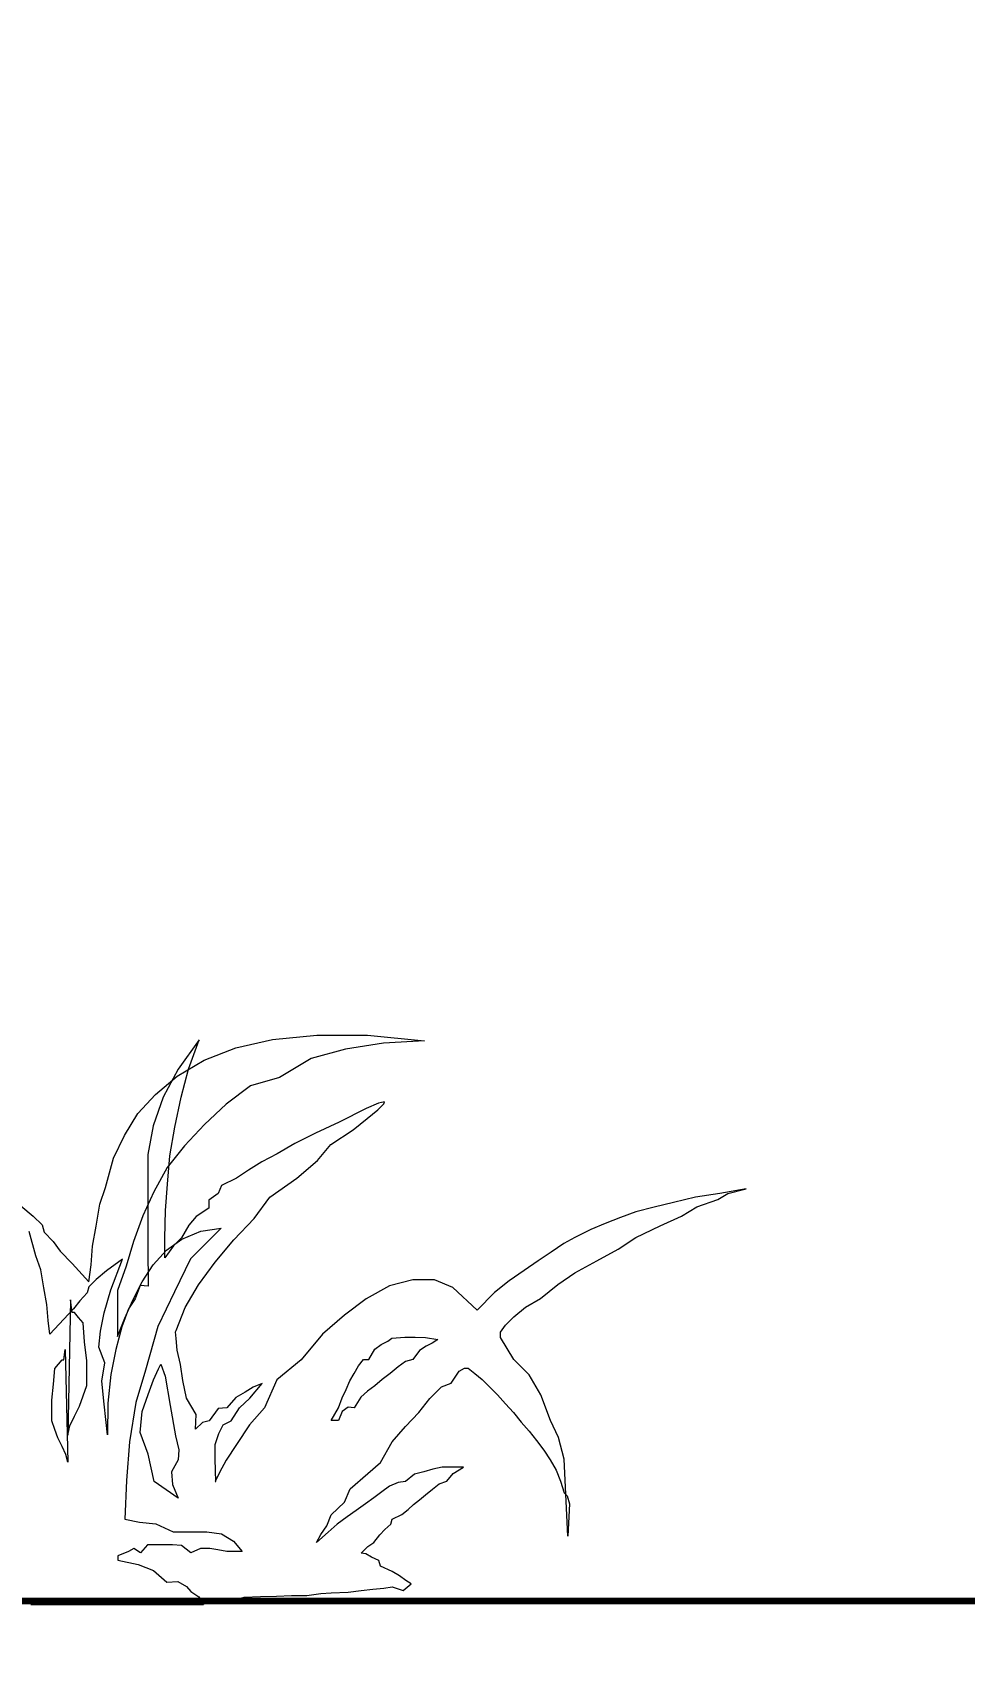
# Model space of a CAD drawing. Header units: inches. Extents: x 140 to 978, y -82 to 38.
# Drawn here: x 614.921 to 615.427, y -45.219 to -44.337 of the extents above; entities that cross this region are included whole.
import ezdxf

# ---------------------------------------------------------------- set-up
doc = ezdxf.new("R2010")
doc.units = ezdxf.units.IN
doc.header["$MEASUREMENT"] = 0
doc.layers.get('0').update_dxf_attribs({"lineweight": 0})
for name, color, linetype, lineweight in [('UNSAAC-AREA VERDE', 94, 'Continuous', 0), ('UNSAAC-COTA', 48, 'Continuous', 0), ('UNSAAC-FACHADA(2DO PLANO)', 7, 'Continuous', 30), ('UNSAAC-VARIOS', 30, 'Continuous', 0)]:
    doc.layers.add(name, color=color, linetype=linetype, lineweight=lineweight)
doc.styles.add('narrow', font='')
doc.styles.get('narrow').set_extended_font_data('Arial Narrow', italic=True)
doc.dimstyles.new('1EN75', dxfattribs={"dimtxt": 0.15, "dimasz": 0.06, "dimexe": 0.1, "dimexo": 0.15, "dimgap": 0.025, "dimtad": 1, "dimzin": 1, "dimdsep": 46, "dimtxsty": 'narrow', "dimblk": 'DOT', "dimcen": 0.1, "dimclrd": 256, "dimclre": 256, "dimclrt": 256, "dimaunit": 1, "dimadec": 3, "dimazin": 0, "dimtfac": 1, "dimtmove": 2, "dimatfit": 3, "dimldrblk": 'ARCHTICK', "dimfxl": 0.3, "dimfxlon": 1, "dimtolj": 1, "dimtzin": 0, "dimlwd": 0, "dimlwe": 0, "dimarcsym": 0})

# ---------------------------------------------------------------- blocks, each defined once
blk = doc.blocks.new('_Dot')
at = {"color": 0, "linetype": 'ByBlock', "lineweight": -2}
blk.add_line((-0.5, 0), (-1, 0), dxfattribs=at)
at = {"color": 0, "linetype": 'ByBlock', "const_width": 0.5}
blk.add_lwpolyline([(-0.25, 0, 1), (0.25, 0, 1)], format="xyb", close=True, dxfattribs=at)
blk = doc.blocks.new('*D883')
at = {"layer": 'Defpoints', "color": 0, "ltscale": 2.5, "transparency": 16777216}
for p in [(611.98642, -43.93854), (617.36694, -43.93854), (617.36694, -44.98854)]:
    blk.add_point(p, dxfattribs=at)
at = {"layer": 'UNSAAC-COTA', "lineweight": 0, "ltscale": 2.5, "transparency": 16777216}
for p, q in [((612.28642, -43.93854), (611.88642, -43.93854)), ((611.98642, -44.92854), (611.98642, -43.99854)), ((612.28642, -44.98854), (611.88642, -44.98854))]:
    blk.add_line(p, q, dxfattribs=at)
at = {"layer": 'UNSAAC-COTA', "lineweight": 0, "ltscale": 2.5, "transparency": 16777216, "xscale": 0.06, "yscale": 0.06, "zscale": 0.06}
for p, rotation in [((611.98642, -43.93854), 90), ((611.98642, -44.98854), 270)]:
    blk.add_blockref('_Dot', p, dxfattribs=dict(at, rotation=rotation))
at = {"layer": 'UNSAAC-COTA', "ltscale": 2.5, "transparency": 16777216, "insert": (611.88483, -44.46354), "char_height": 0.15, "attachment_point": 5, "rotation": 90, "style": 'narrow'}
blk.add_mtext('\\A1;1.05', dxfattribs=at)
blk = doc.blocks.new('_ArchTick')
at = {"layer": 'UNSAAC-FACHADA(2DO PLANO)', "color": 0, "const_width": 0.15}
blk.add_lwpolyline([(-0.5, -0.5), (0.5, 0.5)], dxfattribs=at)
blk = doc.blocks.new('*D894')
at = {"layer": 'Defpoints', "color": 0, "ltscale": 2.5, "transparency": 16777216}
for p in [(610.63339, -41.53854), (617.36694, -41.53854), (617.36694, -44.98854)]:
    blk.add_point(p, dxfattribs=at)
at = {"layer": 'UNSAAC-COTA', "lineweight": 0, "ltscale": 2.5, "transparency": 16777216}
for p, q in [((610.93339, -41.53854), (610.53339, -41.53854)), ((610.63339, -44.92854), (610.63339, -41.59854)), ((610.93339, -44.98854), (610.53339, -44.98854))]:
    blk.add_line(p, q, dxfattribs=at)
at = {"layer": 'UNSAAC-COTA', "lineweight": 0, "ltscale": 2.5, "transparency": 16777216, "xscale": 0.06, "yscale": 0.06, "zscale": 0.06}
for p, rotation in [((610.63339, -41.53854), 90), ((610.63339, -44.98854), 270)]:
    blk.add_blockref('_Dot', p, dxfattribs=dict(at, rotation=rotation))
at = {"layer": 'UNSAAC-COTA', "ltscale": 2.5, "transparency": 16777216, "insert": (610.53181, -43.26354), "char_height": 0.15, "attachment_point": 5, "rotation": 90, "style": 'narrow'}
blk.add_mtext('\\A1;3.45', dxfattribs=at)
blk = doc.blocks.new('*D898')
at = {"layer": 'Defpoints', "color": 0, "ltscale": 2.5, "transparency": 16777216}
for p in [(609.4033, -35.23854), (616.16694, -35.23854), (616.16694, -45.18854)]:
    blk.add_point(p, dxfattribs=at)
at = {"layer": 'UNSAAC-COTA', "lineweight": 0, "ltscale": 2.5, "transparency": 16777216}
for p, q in [((609.7033, -35.23854), (609.3033, -35.23854)), ((609.4033, -45.12854), (609.4033, -35.29854)), ((609.7033, -45.18854), (609.3033, -45.18854))]:
    blk.add_line(p, q, dxfattribs=at)
at = {"layer": 'UNSAAC-COTA', "lineweight": 0, "ltscale": 2.5, "transparency": 16777216, "xscale": 0.06, "yscale": 0.06, "zscale": 0.06}
for p, rotation in [((609.4033, -35.23854), 90), ((609.4033, -45.18854), 270)]:
    blk.add_blockref('_Dot', p, dxfattribs=dict(at, rotation=rotation))
at = {"layer": 'UNSAAC-COTA', "ltscale": 2.5, "transparency": 16777216, "insert": (609.30172, -40.21354), "char_height": 0.15, "attachment_point": 5, "rotation": 90, "style": 'narrow'}
blk.add_mtext('\\A1;9.95', dxfattribs=at)
blk = doc.blocks.new('unsaac area verde 2')
at = {"layer": 'UNSAAC-AREA VERDE'}
for p, q in [((1477.2247, 42.2612), (1477.1628, 42.2549)), ((1477.2247, 42.2612), (1477.1628, 42.2549)), ((1477.1628, 42.2549), (1477.2073, 42.2525)), ((1477.1628, 42.2549), (1477.2073, 42.2525)), ((1477.2073, 42.2525), (1477.2486, 42.2461)), ((1477.2073, 42.2525), (1477.2486, 42.2461)), ((1477.2795, 42.2612), (1477.2247, 42.2612)), ((1477.2795, 42.2612), (1477.2247, 42.2612)), ((1477.3278, 42.2565), (1477.2795, 42.2612)), ((1477.3278, 42.2565), (1477.2795, 42.2612)), ((1477.3676, 42.2477), (1477.3278, 42.2565)), ((1477.3676, 42.2477), (1477.3278, 42.2565)), ((1477.4187, 42.2245), (1477.4074, 42.2562)), ((1477.4074, 42.2562), (1477.4299, 42.2244)), ((1477.4187, 42.2245), (1477.4074, 42.2562)), ((1477.4074, 42.2562), (1477.4299, 42.2244)), ((1477.2486, 42.2461), (1477.2859, 42.2358)), ((1477.2486, 42.2461), (1477.2859, 42.2358)), ((1477.2859, 42.2358), (1477.32, 42.2152)), ((1477.2859, 42.2358), (1477.32, 42.2152)), ((1477.4017, 42.2342), (1477.3676, 42.2477)), ((1477.4017, 42.2342), (1477.3676, 42.2477)), ((1477.431, 42.2168), (1477.4017, 42.2342)), ((1477.431, 42.2168), (1477.4017, 42.2342)), ((1477.32, 42.2152), (1477.3517, 42.2064)), ((1477.32, 42.2152), (1477.3517, 42.2064)), ((1477.4267, 42.194), (1477.4187, 42.2245)), ((1477.4267, 42.194), (1477.4187, 42.2245)), ((1477.4299, 42.2244), (1477.4465, 42.194)), ((1477.4299, 42.2244), (1477.4465, 42.194)), ((1477.4548, 42.197), (1477.431, 42.2168)), ((1477.4548, 42.197), (1477.431, 42.2168)), ((1477.3517, 42.2064), (1477.3779, 42.1866)), ((1477.3517, 42.2064), (1477.3779, 42.1866)), ((1477.4739, 42.1763), (1477.4548, 42.197)), ((1477.4739, 42.1763), (1477.4548, 42.197)), ((1477.207, 42.1867), (1477.2064, 42.1887)), ((1477.2064, 42.1887), (1477.2129, 42.1874)), ((1477.207, 42.1867), (1477.2064, 42.1887)), ((1477.2064, 42.1887), (1477.2129, 42.1874)), ((1477.2136, 42.1801), (1477.207, 42.1867)), ((1477.2136, 42.1801), (1477.207, 42.1867)), ((1477.2129, 42.1874), (1477.2262, 42.1814)), ((1477.2129, 42.1874), (1477.2262, 42.1814)), ((1477.2249, 42.1709), (1477.2136, 42.1801)), ((1477.2249, 42.1709), (1477.2136, 42.1801)), ((1477.2262, 42.1814), (1477.2553, 42.1669)), ((1477.2262, 42.1814), (1477.2553, 42.1669)), ((1477.3779, 42.1866), (1477.4017, 42.1645)), ((1477.3779, 42.1866), (1477.4017, 42.1645)), ((1477.4339, 42.1616), (1477.4267, 42.194)), ((1477.4339, 42.1616), (1477.4267, 42.194)), ((1477.4465, 42.194), (1477.4571, 42.1629)), ((1477.4465, 42.194), (1477.4571, 42.1629)), ((1477.2401, 42.1583), (1477.2249, 42.1709)), ((1477.2401, 42.1583), (1477.2249, 42.1709)), ((1477.2553, 42.1669), (1477.2811, 42.155)), ((1477.2553, 42.1669), (1477.2811, 42.155)), ((1477.4017, 42.1645), (1477.4232, 42.1414)), ((1477.4017, 42.1645), (1477.4232, 42.1414)), ((1477.4392, 42.1305), (1477.4339, 42.1616)), ((1477.4392, 42.1305), (1477.4339, 42.1616)), ((1477.4571, 42.1629), (1477.463, 42.1318)), ((1477.4571, 42.1629), (1477.463, 42.1318)), ((1477.4883, 42.1525), (1477.4739, 42.1763)), ((1477.4883, 42.1525), (1477.4739, 42.1763)), ((1477.2646, 42.1425), (1477.2401, 42.1583)), ((1477.2646, 42.1425), (1477.2401, 42.1583)), ((1477.2791, 42.1253), (1477.2646, 42.1425)), ((1477.2791, 42.1253), (1477.2646, 42.1425)), ((1477.2811, 42.155), (1477.3036, 42.1437)), ((1477.2811, 42.155), (1477.3036, 42.1437)), ((1477.3036, 42.1437), (1477.3228, 42.1326)), ((1477.3036, 42.1437), (1477.3228, 42.1326)), ((1477.5002, 42.1279), (1477.4883, 42.1525)), ((1477.5002, 42.1279), (1477.4883, 42.1525)), ((1477.3016, 42.1061), (1477.2791, 42.1253)), ((1477.3016, 42.1061), (1477.2791, 42.1253)), ((1477.3228, 42.1326), (1477.3393, 42.1239)), ((1477.3228, 42.1326), (1477.3393, 42.1239)), ((1477.4232, 42.1414), (1477.4421, 42.1176)), ((1477.4232, 42.1414), (1477.4421, 42.1176)), ((1477.4418, 42.0995), (1477.4392, 42.1305)), ((1477.4418, 42.0995), (1477.4392, 42.1305)), ((1477.463, 42.1318), (1477.463, 42.0995)), ((1477.463, 42.1318), (1477.463, 42.0995)), ((1477.5089, 42.0961), (1477.5002, 42.1279)), ((1477.5089, 42.0961), (1477.5002, 42.1279)), ((1477.3393, 42.1239), (1477.3539, 42.1146)), ((1477.3393, 42.1239), (1477.3539, 42.1146)), ((1477.3539, 42.1146), (1477.367, 42.1061)), ((1477.3539, 42.1146), (1477.367, 42.1061)), ((1477.4421, 42.1176), (1477.4565, 42.0914)), ((1477.4421, 42.1176), (1477.4565, 42.0914)), ((1476.834, 42.0889), (1476.8142, 42.0941)), ((1476.8142, 42.0941), (1476.8426, 42.0889)), ((1476.834, 42.0889), (1476.8142, 42.0941)), ((1476.8142, 42.0941), (1476.8426, 42.0889)), ((1477.3307, 42.0855), (1477.3016, 42.1061)), ((1477.3307, 42.0855), (1477.3016, 42.1061)), ((1477.367, 42.1061), (1477.383, 42.0981)), ((1477.367, 42.1061), (1477.383, 42.0981)), ((1477.383, 42.0981), (1477.3869, 42.0896)), ((1477.383, 42.0981), (1477.3869, 42.0896)), ((1477.3869, 42.0896), (1477.3969, 42.0822)), ((1477.3869, 42.0896), (1477.3969, 42.0822)), ((1477.4438, 42.071), (1477.4418, 42.0995)), ((1477.4438, 42.071), (1477.4418, 42.0995)), ((1477.4565, 42.0914), (1477.4684, 42.0652)), ((1477.4565, 42.0914), (1477.4684, 42.0652)), ((1477.463, 42.0995), (1477.463, 42.0664)), ((1477.463, 42.0995), (1477.463, 42.0664)), ((1477.5152, 42.0779), (1477.5089, 42.0961)), ((1477.5152, 42.0779), (1477.5089, 42.0961)), ((1476.8446, 42.0823), (1476.834, 42.0889)), ((1476.8446, 42.0823), (1476.834, 42.0889)), ((1476.8426, 42.0889), (1476.8691, 42.0849)), ((1476.8426, 42.0889), (1476.8691, 42.0849)), ((1476.8677, 42.0743), (1476.8446, 42.0823)), ((1476.8677, 42.0743), (1476.8446, 42.0823)), ((1476.8843, 42.0644), (1476.8677, 42.0743)), ((1476.8843, 42.0644), (1476.8677, 42.0743)), ((1476.8691, 42.0849), (1476.8928, 42.079)), ((1476.8691, 42.0849), (1476.8928, 42.079)), ((1476.8928, 42.079), (1476.914, 42.0743)), ((1476.8928, 42.079), (1476.914, 42.0743)), ((1476.914, 42.0743), (1476.9339, 42.069)), ((1476.914, 42.0743), (1476.9339, 42.069)), ((1477.3479, 42.0624), (1477.3307, 42.0855)), ((1477.3479, 42.0624), (1477.3307, 42.0855)), ((1477.3969, 42.0822), (1477.3969, 42.0736)), ((1477.3969, 42.0822), (1477.3969, 42.0736)), ((1477.3969, 42.0736), (1477.4108, 42.0644)), ((1477.3969, 42.0736), (1477.4108, 42.0644)), ((1477.5192, 42.0541), (1477.5152, 42.0779)), ((1477.5192, 42.0541), (1477.5152, 42.0779)), ((1477.601, 42.0763), (1477.5875, 42.0652)), ((1477.601, 42.0763), (1477.5875, 42.0652)), ((1476.9074, 42.0538), (1476.8843, 42.0644)), ((1476.9074, 42.0538), (1476.8843, 42.0644)), ((1476.9339, 42.069), (1476.9504, 42.0631)), ((1476.9339, 42.069), (1476.9504, 42.0631)), ((1476.9504, 42.0631), (1476.9669, 42.0565)), ((1476.9504, 42.0631), (1476.9669, 42.0565)), ((1476.9669, 42.0565), (1476.9827, 42.0498)), ((1476.9669, 42.0565), (1476.9827, 42.0498)), ((1477.3697, 42.0392), (1477.3479, 42.0624)), ((1477.3697, 42.0392), (1477.3479, 42.0624)), ((1477.4108, 42.0644), (1477.4187, 42.0551)), ((1477.4108, 42.0644), (1477.4187, 42.0551)), ((1477.4187, 42.0551), (1477.4266, 42.0412)), ((1477.4187, 42.0551), (1477.4266, 42.0412)), ((1477.4446, 42.0412), (1477.4438, 42.071)), ((1477.4446, 42.0412), (1477.4438, 42.071)), ((1477.463, 42.0664), (1477.463, 42.032)), ((1477.463, 42.0664), (1477.463, 42.032)), ((1477.4684, 42.0652), (1477.4787, 42.0375)), ((1477.4684, 42.0652), (1477.4787, 42.0375)), ((1477.5231, 42.0326), (1477.5192, 42.0541)), ((1477.5231, 42.0326), (1477.5192, 42.0541)), ((1477.5779, 42.0556), (1477.5756, 42.0477)), ((1477.5779, 42.0556), (1477.5756, 42.0477)), ((1477.5875, 42.0652), (1477.5779, 42.0556)), ((1477.5875, 42.0652), (1477.5779, 42.0556)), ((1476.9339, 42.0412), (1476.9074, 42.0538)), ((1476.9339, 42.0412), (1476.9074, 42.0538)), ((1476.9531, 42.0287), (1476.9339, 42.0412)), ((1476.9531, 42.0287), (1476.9339, 42.0412)), ((1476.9827, 42.0498), (1477, 42.0412)), ((1476.9827, 42.0498), (1477, 42.0412)), ((1477, 42.0412), (1477.0119, 42.0346)), ((1477, 42.0412), (1477.0119, 42.0346)), ((1477.3902, 42.0148), (1477.3697, 42.0392)), ((1477.3902, 42.0148), (1477.3697, 42.0392)), ((1477.4057, 42.0485), (1477.3835, 42.0517)), ((1477.3835, 42.0517), (1477.4168, 42.0184)), ((1477.4057, 42.0485), (1477.3835, 42.0517)), ((1477.3835, 42.0517), (1477.4168, 42.0184)), ((1477.4263, 42.0398), (1477.4057, 42.0485)), ((1477.4263, 42.0398), (1477.4057, 42.0485)), ((1477.4429, 42.0279), (1477.4263, 42.0398)), ((1477.4429, 42.0279), (1477.4263, 42.0398)), ((1477.4266, 42.0412), (1477.4352, 42.0326)), ((1477.4266, 42.0412), (1477.4352, 42.0326)), ((1477.4446, 42.0195), (1477.4446, 42.0412)), ((1477.4446, 42.0195), (1477.4446, 42.0412)), ((1477.4787, 42.0375), (1477.4866, 42.0105)), ((1477.4787, 42.0375), (1477.4866, 42.0105)), ((1477.566, 42.0375), (1477.5581, 42.0271)), ((1477.566, 42.0375), (1477.5581, 42.0271)), ((1477.5756, 42.0477), (1477.566, 42.0375)), ((1477.5756, 42.0477), (1477.566, 42.0375)), ((1477.5847, 42.022), (1477.592, 42.0485)), ((1477.5847, 42.022), (1477.592, 42.0485)), ((1476.9762, 42.0161), (1476.9531, 42.0287)), ((1476.9762, 42.0161), (1476.9531, 42.0287)), ((1477.0119, 42.0346), (1477.0258, 42.0254)), ((1477.0119, 42.0346), (1477.0258, 42.0254)), ((1477.0258, 42.0254), (1477.0397, 42.0161)), ((1477.0258, 42.0254), (1477.0397, 42.0161)), ((1477.4352, 42.0326), (1477.4446, 42.0195)), ((1477.4352, 42.0326), (1477.4446, 42.0195)), ((1477.4573, 42.012), (1477.4429, 42.0279)), ((1477.4573, 42.012), (1477.4429, 42.0279)), ((1477.463, 42.032), (1477.463, 41.989)), ((1477.463, 42.032), (1477.463, 41.989)), ((1477.5248, 42.012), (1477.5231, 42.0326)), ((1477.5248, 42.012), (1477.5231, 42.0326)), ((1477.5581, 42.0271), (1477.5454, 42.0136)), ((1477.5581, 42.0271), (1477.5454, 42.0136)), ((1477.5794, 42.0069), (1477.5847, 42.022)), ((1477.5794, 42.0069), (1477.5847, 42.022)), ((1477, 42.0029), (1476.9762, 42.0161)), ((1477, 42.0029), (1476.9762, 42.0161)), ((1477.0185, 41.9903), (1477, 42.0029)), ((1477.0185, 41.9903), (1477, 42.0029)), ((1477.0397, 42.0161), (1477.0549, 42.0055)), ((1477.0397, 42.0161), (1477.0549, 42.0055)), ((1477.0549, 42.0055), (1477.0714, 41.9943)), ((1477.0549, 42.0055), (1477.0714, 41.9943)), ((1477.4081, 41.9903), (1477.3902, 42.0148)), ((1477.4081, 41.9903), (1477.3902, 42.0148)), ((1477.4168, 42.0184), (1477.4343, 41.9827)), ((1477.4168, 42.0184), (1477.4343, 41.9827)), ((1477.4692, 41.9937), (1477.4573, 42.012)), ((1477.4692, 41.9937), (1477.4573, 42.012)), ((1477.4866, 42.0105), (1477.4962, 41.9842)), ((1477.4866, 42.0105), (1477.4962, 41.9842)), ((1477.5034, 41.985), (1477.4908, 42.0181)), ((1477.4908, 42.0181), (1477.508, 42.0055)), ((1477.5034, 41.985), (1477.4908, 42.0181)), ((1477.4908, 42.0181), (1477.508, 42.0055)), ((1477.508, 42.0055), (1477.5192, 41.9962)), ((1477.508, 42.0055), (1477.5192, 41.9962)), ((1477.5271, 41.9938), (1477.5248, 42.012)), ((1477.5271, 41.9938), (1477.5248, 42.012)), ((1477.5454, 42.0136), (1477.5271, 41.9938)), ((1477.5454, 42.0136), (1477.5271, 41.9938)), ((1477.5761, 41.9871), (1477.5794, 42.0069)), ((1477.5761, 41.9871), (1477.5794, 42.0069)), ((1477.0371, 41.9751), (1477.0185, 41.9903)), ((1477.0371, 41.9751), (1477.0185, 41.9903)), ((1477.0714, 41.9943), (1477.0873, 41.9817)), ((1477.0714, 41.9943), (1477.0873, 41.9817)), ((1477.1058, 41.9625), (1477.1323, 41.987)), ((1477.1058, 41.9625), (1477.1323, 41.987)), ((1477.1323, 41.987), (1477.1521, 41.9956)), ((1477.1323, 41.987), (1477.1521, 41.9956)), ((1477.1521, 41.9956), (1477.1759, 41.9956)), ((1477.1521, 41.9956), (1477.1759, 41.9956)), ((1477.1759, 41.9956), (1477.2011, 41.989)), ((1477.1759, 41.9956), (1477.2011, 41.989)), ((1477.2011, 41.989), (1477.2262, 41.9751)), ((1477.2011, 41.989), (1477.2262, 41.9751)), ((1477.4227, 41.9658), (1477.4081, 41.9903)), ((1477.4227, 41.9658), (1477.4081, 41.9903)), ((1477.463, 41.989), (1477.4716, 41.9896)), ((1477.463, 41.989), (1477.4716, 41.9896)), ((1477.4795, 41.9739), (1477.4692, 41.9937)), ((1477.4795, 41.9739), (1477.4692, 41.9937)), ((1477.4716, 41.9896), (1477.477, 41.9751)), ((1477.4716, 41.9896), (1477.477, 41.9751)), ((1477.4962, 41.9842), (1477.4962, 41.9596)), ((1477.4962, 41.9842), (1477.4962, 41.9596)), ((1477.5106, 41.9599), (1477.5034, 41.985)), ((1477.5106, 41.9599), (1477.5034, 41.985)), ((1477.5192, 41.9962), (1477.5272, 41.9883)), ((1477.5192, 41.9962), (1477.5272, 41.9883)), ((1477.5272, 41.9883), (1477.5291, 41.9817)), ((1477.5272, 41.9883), (1477.5291, 41.9817)), ((1477.5729, 41.9691), (1477.5761, 41.9871)), ((1477.5729, 41.9691), (1477.5761, 41.9871)), ((1477.0536, 41.9658), (1477.0371, 41.9751)), ((1477.0536, 41.9658), (1477.0371, 41.9751)), ((1477.0873, 41.9817), (1477.1058, 41.9625)), ((1477.0873, 41.9817), (1477.1058, 41.9625)), ((1477.2262, 41.9751), (1477.25, 41.9573)), ((1477.2262, 41.9751), (1477.25, 41.9573)), ((1477.4343, 41.9827), (1477.4525, 41.9453)), ((1477.4343, 41.9827), (1477.4525, 41.9453)), ((1477.477, 41.9751), (1477.4842, 41.9645)), ((1477.477, 41.9751), (1477.4842, 41.9645)), ((1477.4883, 41.9541), (1477.4795, 41.9739)), ((1477.4883, 41.9541), (1477.4795, 41.9739)), ((1477.5291, 41.9817), (1477.5371, 41.9732)), ((1477.5291, 41.9817), (1477.5371, 41.9732)), ((1477.5371, 41.9732), (1477.5437, 41.9645)), ((1477.5371, 41.9732), (1477.5437, 41.9645)), ((1477.5454, 41.9604), (1477.547, 41.974)), ((1477.5454, 41.9604), (1477.547, 41.974)), ((1477.547, 41.974), (1477.5502, 41.8271)), ((1477.547, 41.974), (1477.5502, 41.8271)), ((1477.5715, 41.9519), (1477.5729, 41.9691)), ((1477.5715, 41.9519), (1477.5729, 41.9691)), ((1477.0662, 41.9552), (1477.0536, 41.9658)), ((1477.0662, 41.9552), (1477.0536, 41.9658)), ((1477.0754, 41.946), (1477.0662, 41.9552)), ((1477.0754, 41.946), (1477.0662, 41.9552)), ((1477.25, 41.9573), (1477.2738, 41.9367)), ((1477.25, 41.9573), (1477.2738, 41.9367)), ((1477.4326, 41.9408), (1477.4227, 41.9658)), ((1477.4326, 41.9408), (1477.4227, 41.9658)), ((1477.4842, 41.9645), (1477.4914, 41.9447)), ((1477.4842, 41.9645), (1477.4914, 41.9447)), ((1477.4962, 41.9343), (1477.4883, 41.9541)), ((1477.4962, 41.9343), (1477.4883, 41.9541)), ((1477.4962, 41.9596), (1477.4962, 41.9343)), ((1477.4962, 41.9596), (1477.4962, 41.9343)), ((1477.5147, 41.94), (1477.5106, 41.9599)), ((1477.5147, 41.94), (1477.5106, 41.9599)), ((1477.5319, 41.9287), (1477.5334, 41.9493)), ((1477.5319, 41.9287), (1477.5334, 41.9493)), ((1477.5334, 41.9493), (1477.5383, 41.9549)), ((1477.5334, 41.9493), (1477.5383, 41.9549)), ((1477.5383, 41.9549), (1477.5429, 41.9604)), ((1477.5383, 41.9549), (1477.5429, 41.9604)), ((1477.5429, 41.9604), (1477.5454, 41.9604)), ((1477.5429, 41.9604), (1477.5454, 41.9604)), ((1477.5437, 41.9645), (1477.5543, 41.9533)), ((1477.5437, 41.9645), (1477.5543, 41.9533)), ((1477.5543, 41.9533), (1477.5695, 41.9368)), ((1477.5543, 41.9533), (1477.5695, 41.9368)), ((1477.5695, 41.9368), (1477.5715, 41.9519)), ((1477.5695, 41.9368), (1477.5715, 41.9519)), ((1477.0662, 41.9089), (1477.0807, 41.9328)), ((1477.0662, 41.9089), (1477.0807, 41.9328)), ((1477.0807, 41.9387), (1477.0754, 41.946)), ((1477.0807, 41.9387), (1477.0754, 41.946)), ((1477.0807, 41.9328), (1477.0807, 41.9387)), ((1477.0807, 41.9328), (1477.0807, 41.9387)), ((1477.1621, 41.9328), (1477.1488, 41.9308)), ((1477.1621, 41.9328), (1477.1488, 41.9308)), ((1477.1488, 41.9308), (1477.1548, 41.9269)), ((1477.1488, 41.9308), (1477.1548, 41.9269)), ((1477.1733, 41.9334), (1477.1621, 41.9328)), ((1477.1733, 41.9334), (1477.1621, 41.9328)), ((1477.1845, 41.9334), (1477.1733, 41.9334)), ((1477.1845, 41.9334), (1477.1733, 41.9334)), ((1477.1984, 41.9321), (1477.1845, 41.9334)), ((1477.1984, 41.9321), (1477.1845, 41.9334)), ((1477.203, 41.9288), (1477.1984, 41.9321)), ((1477.203, 41.9288), (1477.1984, 41.9321)), ((1477.2738, 41.9367), (1477.2969, 41.9089)), ((1477.2738, 41.9367), (1477.2969, 41.9089)), ((1477.4313, 41.9195), (1477.4326, 41.9321)), ((1477.4313, 41.9195), (1477.4326, 41.9321)), ((1477.4332, 41.9394), (1477.4326, 41.9408)), ((1477.4332, 41.9394), (1477.4326, 41.9408)), ((1477.4326, 41.9321), (1477.4332, 41.9394)), ((1477.4326, 41.9321), (1477.4332, 41.9394)), ((1477.4525, 41.9453), (1477.466, 41.8977)), ((1477.4525, 41.9453), (1477.466, 41.8977)), ((1477.4914, 41.9447), (1477.4981, 41.9203)), ((1477.4914, 41.9447), (1477.4981, 41.9203)), ((1477.5166, 41.9228), (1477.5147, 41.94)), ((1477.5166, 41.9228), (1477.5147, 41.94)), ((1477.1548, 41.9269), (1477.1614, 41.9235)), ((1477.1548, 41.9269), (1477.1614, 41.9235)), ((1477.1614, 41.9235), (1477.1687, 41.9189)), ((1477.1614, 41.9235), (1477.1687, 41.9189)), ((1477.1687, 41.9189), (1477.1759, 41.9089)), ((1477.1687, 41.9189), (1477.1759, 41.9089)), ((1477.2103, 41.9255), (1477.203, 41.9288)), ((1477.2103, 41.9255), (1477.203, 41.9288)), ((1477.217, 41.9203), (1477.2103, 41.9255)), ((1477.217, 41.9203), (1477.2103, 41.9255)), ((1477.2236, 41.9089), (1477.217, 41.9203)), ((1477.2236, 41.9089), (1477.217, 41.9203)), ((1477.428, 41.9037), (1477.4313, 41.9195)), ((1477.428, 41.9037), (1477.4313, 41.9195)), ((1477.4981, 41.9203), (1477.5034, 41.8931)), ((1477.4981, 41.9203), (1477.5034, 41.8931)), ((1477.51, 41.9056), (1477.5166, 41.9228)), ((1477.51, 41.9056), (1477.5166, 41.9228)), ((1477.5295, 41.908), (1477.5319, 41.9287)), ((1477.5295, 41.908), (1477.5319, 41.9287)), ((1477.553, 41.9203), (1477.5503, 41.7979)), ((1477.553, 41.9203), (1477.5503, 41.7979)), ((1477.5543, 41.9089), (1477.553, 41.9203)), ((1477.5543, 41.9089), (1477.553, 41.9203)), ((1477.0496, 41.8924), (1477.0662, 41.9089)), ((1477.0496, 41.8924), (1477.0662, 41.9089)), ((1477.1158, 41.8997), (1477.1085, 41.8937)), ((1477.1158, 41.8997), (1477.1085, 41.8937)), ((1477.1197, 41.8997), (1477.1158, 41.8997)), ((1477.1197, 41.8997), (1477.1158, 41.8997)), ((1477.1257, 41.8964), (1477.1197, 41.8997)), ((1477.1257, 41.8964), (1477.1197, 41.8997)), ((1477.1343, 41.8831), (1477.1257, 41.8964)), ((1477.1343, 41.8831), (1477.1257, 41.8964)), ((1477.1759, 41.9089), (1477.1839, 41.907)), ((1477.1759, 41.9089), (1477.1839, 41.907)), ((1477.1839, 41.907), (1477.1918, 41.901)), ((1477.1839, 41.907), (1477.1918, 41.901)), ((1477.1918, 41.901), (1477.2004, 41.8938)), ((1477.1918, 41.901), (1477.2004, 41.8938)), ((1477.2295, 41.9089), (1477.2236, 41.9089)), ((1477.2295, 41.9089), (1477.2236, 41.9089)), ((1477.2348, 41.9023), (1477.2295, 41.9089)), ((1477.2348, 41.9023), (1477.2295, 41.9089)), ((1477.2394, 41.8938), (1477.2348, 41.9023)), ((1477.2394, 41.8938), (1477.2348, 41.9023)), ((1477.2969, 41.9089), (1477.3234, 41.8872)), ((1477.2969, 41.9089), (1477.3234, 41.8872)), ((1477.4253, 41.8865), (1477.428, 41.9037)), ((1477.4253, 41.8865), (1477.428, 41.9037)), ((1477.4491, 41.9043), (1477.4446, 41.8911)), ((1477.4491, 41.9043), (1477.4446, 41.8911)), ((1477.4518, 41.899), (1477.4491, 41.9043)), ((1477.4518, 41.899), (1477.4491, 41.9043)), ((1477.4571, 41.8872), (1477.4518, 41.899)), ((1477.4571, 41.8872), (1477.4518, 41.899)), ((1477.466, 41.8977), (1477.4764, 41.8628)), ((1477.466, 41.8977), (1477.4764, 41.8628)), ((1477.5133, 41.8858), (1477.51, 41.9056)), ((1477.5133, 41.8858), (1477.51, 41.9056)), ((1477.5295, 41.881), (1477.5295, 41.908)), ((1477.5295, 41.881), (1477.5295, 41.908)), ((1477.5563, 41.9089), (1477.5543, 41.9089)), ((1477.5563, 41.9089), (1477.5543, 41.9089)), ((1477.5602, 41.9044), (1477.5563, 41.9089)), ((1477.5602, 41.9044), (1477.5563, 41.9089)), ((1477.5643, 41.8997), (1477.5602, 41.9044)), ((1477.5643, 41.8997), (1477.5602, 41.9044)), ((1477.5655, 41.8825), (1477.5643, 41.8997)), ((1477.5655, 41.8825), (1477.5643, 41.8997)), ((1477.0371, 41.8706), (1477.0496, 41.8924)), ((1477.0371, 41.8706), (1477.0496, 41.8924)), ((1477.0926, 41.8792), (1477.084, 41.8706)), ((1477.0926, 41.8792), (1477.084, 41.8706)), ((1477.1005, 41.8871), (1477.0926, 41.8792)), ((1477.1005, 41.8871), (1477.0926, 41.8792)), ((1477.1085, 41.8937), (1477.1005, 41.8871)), ((1477.1085, 41.8937), (1477.1005, 41.8871)), ((1477.1449, 41.8792), (1477.1343, 41.8831)), ((1477.1449, 41.8792), (1477.1343, 41.8831)), ((1477.1574, 41.8666), (1477.1449, 41.8792)), ((1477.1574, 41.8666), (1477.1449, 41.8792)), ((1477.2004, 41.8938), (1477.209, 41.8872)), ((1477.2004, 41.8938), (1477.209, 41.8872)), ((1477.209, 41.8872), (1477.217, 41.8806)), ((1477.209, 41.8872), (1477.217, 41.8806)), ((1477.217, 41.8806), (1477.2249, 41.8745)), ((1477.217, 41.8806), (1477.2249, 41.8745)), ((1477.2441, 41.8858), (1477.2394, 41.8938)), ((1477.2441, 41.8858), (1477.2394, 41.8938)), ((1477.248, 41.8765), (1477.2441, 41.8858)), ((1477.248, 41.8765), (1477.2441, 41.8858)), ((1477.3234, 41.8872), (1477.3366, 41.8567)), ((1477.3234, 41.8872), (1477.3366, 41.8567)), ((1477.3525, 41.8673), (1477.3393, 41.8831)), ((1477.3393, 41.8831), (1477.3492, 41.8792)), ((1477.3525, 41.8673), (1477.3393, 41.8831)), ((1477.3393, 41.8831), (1477.3492, 41.8792)), ((1477.3492, 41.8792), (1477.3578, 41.8739)), ((1477.3492, 41.8792), (1477.3578, 41.8739)), ((1477.4213, 41.8673), (1477.4253, 41.8865)), ((1477.4213, 41.8673), (1477.4253, 41.8865)), ((1477.4446, 41.8911), (1477.4392, 41.8593)), ((1477.4446, 41.8911), (1477.4392, 41.8593)), ((1477.463, 41.8713), (1477.4571, 41.8872)), ((1477.463, 41.8713), (1477.4571, 41.8872)), ((1477.5034, 41.8931), (1477.5067, 41.862)), ((1477.5034, 41.8931), (1477.5067, 41.862)), ((1477.5106, 41.8607), (1477.5133, 41.8858)), ((1477.5106, 41.8607), (1477.5133, 41.8858)), ((1477.5334, 41.8699), (1477.5295, 41.881)), ((1477.5334, 41.8699), (1477.5295, 41.881)), ((1477.5675, 41.8653), (1477.5655, 41.8825)), ((1477.5675, 41.8653), (1477.5655, 41.8825)), ((1477.0265, 41.8428), (1477.0371, 41.8706)), ((1477.0265, 41.8428), (1477.0371, 41.8706)), ((1477.0754, 41.8607), (1477.0668, 41.8514)), ((1477.0754, 41.8607), (1477.0668, 41.8514)), ((1477.084, 41.8706), (1477.0754, 41.8607)), ((1477.084, 41.8706), (1477.0754, 41.8607)), ((1477.1693, 41.8515), (1477.1574, 41.8666)), ((1477.1693, 41.8515), (1477.1574, 41.8666)), ((1477.2249, 41.8745), (1477.2322, 41.868)), ((1477.2249, 41.8745), (1477.2322, 41.868)), ((1477.2322, 41.868), (1477.2394, 41.8567)), ((1477.2322, 41.868), (1477.2394, 41.8567)), ((1477.2526, 41.8673), (1477.248, 41.8765)), ((1477.2526, 41.8673), (1477.248, 41.8765)), ((1477.2566, 41.8567), (1477.2526, 41.8673)), ((1477.2566, 41.8567), (1477.2526, 41.8673)), ((1477.3638, 41.8567), (1477.3525, 41.8673)), ((1477.3638, 41.8567), (1477.3525, 41.8673)), ((1477.3578, 41.8739), (1477.3678, 41.868)), ((1477.3578, 41.8739), (1477.3678, 41.868)), ((1477.3678, 41.868), (1477.3777, 41.8567)), ((1477.3678, 41.868), (1477.3777, 41.8567)), ((1477.4108, 41.8494), (1477.4213, 41.8673)), ((1477.4108, 41.8494), (1477.4213, 41.8673)), ((1477.4696, 41.8527), (1477.463, 41.8713)), ((1477.4696, 41.8527), (1477.463, 41.8713)), ((1477.4764, 41.8628), (1477.4834, 41.82)), ((1477.4764, 41.8628), (1477.4834, 41.82)), ((1477.5067, 41.862), (1477.5073, 41.8276)), ((1477.5067, 41.862), (1477.5073, 41.8276)), ((1477.5073, 41.8276), (1477.5106, 41.8607)), ((1477.5073, 41.8276), (1477.5106, 41.8607)), ((1477.5375, 41.8588), (1477.5334, 41.8699)), ((1477.5375, 41.8588), (1477.5334, 41.8699)), ((1477.5675, 41.8428), (1477.5675, 41.8653)), ((1477.5675, 41.8428), (1477.5675, 41.8653)), ((1477.0179, 41.8243), (1477.0265, 41.8428)), ((1477.0179, 41.8243), (1477.0265, 41.8428)), ((1477.0668, 41.8514), (1477.0582, 41.8409)), ((1477.0668, 41.8514), (1477.0582, 41.8409)), ((1477.1838, 41.8362), (1477.1693, 41.8515)), ((1477.1838, 41.8362), (1477.1693, 41.8515)), ((1477.2394, 41.8567), (1477.2461, 41.8574)), ((1477.2394, 41.8567), (1477.2461, 41.8574)), ((1477.2461, 41.8574), (1477.2526, 41.8527)), ((1477.2461, 41.8574), (1477.2526, 41.8527)), ((1477.2526, 41.8527), (1477.2566, 41.8428)), ((1477.2526, 41.8527), (1477.2566, 41.8428)), ((1477.2646, 41.8428), (1477.2566, 41.8567)), ((1477.2646, 41.8428), (1477.2566, 41.8567)), ((1477.2566, 41.8428), (1477.2646, 41.8428)), ((1477.2566, 41.8428), (1477.2646, 41.8428)), ((1477.3366, 41.8567), (1477.3532, 41.8382)), ((1477.3366, 41.8567), (1477.3532, 41.8382)), ((1477.3731, 41.8428), (1477.3638, 41.8567)), ((1477.3731, 41.8428), (1477.3638, 41.8567)), ((1477.3816, 41.8382), (1477.3731, 41.8428)), ((1477.3816, 41.8382), (1477.3731, 41.8428)), ((1477.3777, 41.8567), (1477.3869, 41.856)), ((1477.3777, 41.8567), (1477.3869, 41.856)), ((1477.3869, 41.856), (1477.3969, 41.8428)), ((1477.3869, 41.856), (1477.3969, 41.8428)), ((1477.3969, 41.8428), (1477.4042, 41.8409)), ((1477.3969, 41.8428), (1477.4042, 41.8409)), ((1477.4115, 41.8335), (1477.4108, 41.8494)), ((1477.4115, 41.8335), (1477.4108, 41.8494)), ((1477.4392, 41.8593), (1477.4332, 41.8263)), ((1477.4392, 41.8593), (1477.4332, 41.8263)), ((1477.4716, 41.8302), (1477.4696, 41.8527)), ((1477.4716, 41.8302), (1477.4696, 41.8527)), ((1477.543, 41.8477), (1477.5375, 41.8588)), ((1477.543, 41.8477), (1477.5375, 41.8588)), ((1477.5478, 41.8374), (1477.543, 41.8477)), ((1477.5478, 41.8374), (1477.543, 41.8477)), ((1477.5643, 41.8335), (1477.5675, 41.8428)), ((1477.5643, 41.8335), (1477.5675, 41.8428)), ((1477.0496, 41.831), (1477.0417, 41.821)), ((1477.0496, 41.831), (1477.0417, 41.821)), ((1477.0582, 41.8409), (1477.0496, 41.831)), ((1477.0582, 41.8409), (1477.0496, 41.831)), ((1477.1984, 41.8197), (1477.1838, 41.8362)), ((1477.1984, 41.8197), (1477.1838, 41.8362)), ((1477.3532, 41.8382), (1477.3671, 41.817)), ((1477.3532, 41.8382), (1477.3671, 41.817)), ((1477.3863, 41.8289), (1477.3816, 41.8382)), ((1477.3863, 41.8289), (1477.3816, 41.8382)), ((1477.3902, 41.817), (1477.3863, 41.8289)), ((1477.3902, 41.817), (1477.3863, 41.8289)), ((1477.4042, 41.8409), (1477.4115, 41.8335)), ((1477.4042, 41.8409), (1477.4115, 41.8335)), ((1477.4332, 41.8263), (1477.4299, 41.8111)), ((1477.4332, 41.8263), (1477.4299, 41.8111)), ((1477.463, 41.8064), (1477.4716, 41.8302)), ((1477.463, 41.8064), (1477.4716, 41.8302)), ((1477.5502, 41.8271), (1477.5478, 41.8374)), ((1477.5502, 41.8271), (1477.5478, 41.8374)), ((1477.5609, 41.8243), (1477.5643, 41.8335)), ((1477.5609, 41.8243), (1477.5643, 41.8335)), ((1477.0119, 41.8005), (1477.0179, 41.8243)), ((1477.0119, 41.8005), (1477.0179, 41.8243)), ((1477.0337, 41.8104), (1477.0271, 41.7998)), ((1477.0337, 41.8104), (1477.0271, 41.7998)), ((1477.0417, 41.821), (1477.0337, 41.8104)), ((1477.0417, 41.821), (1477.0337, 41.8104)), ((1477.211, 41.7972), (1477.1984, 41.8197)), ((1477.211, 41.7972), (1477.1984, 41.8197)), ((1477.3671, 41.817), (1477.3783, 41.7998)), ((1477.3671, 41.817), (1477.3783, 41.7998)), ((1477.3902, 41.8011), (1477.3902, 41.817)), ((1477.3902, 41.8011), (1477.3902, 41.817)), ((1477.4299, 41.8111), (1477.4306, 41.8005)), ((1477.4299, 41.8111), (1477.4306, 41.8005)), ((1477.4834, 41.82), (1477.4867, 41.7778)), ((1477.4834, 41.82), (1477.4867, 41.7778)), ((1477.5523, 41.8064), (1477.5563, 41.815)), ((1477.5523, 41.8064), (1477.5563, 41.815)), ((1477.5563, 41.815), (1477.5609, 41.8243)), ((1477.5563, 41.815), (1477.5609, 41.8243)), ((1477.0079, 41.7171), (1477.0119, 41.8005)), ((1477.0079, 41.7171), (1477.0119, 41.8005)), ((1477.0271, 41.7998), (1477.0205, 41.7886)), ((1477.0271, 41.7998), (1477.0205, 41.7886)), ((1477.1323, 41.7853), (1477.121, 41.7919)), ((1477.121, 41.7919), (1477.1323, 41.7919)), ((1477.1323, 41.7853), (1477.121, 41.7919)), ((1477.121, 41.7919), (1477.1323, 41.7919)), ((1477.1323, 41.7919), (1477.1441, 41.7919)), ((1477.1323, 41.7919), (1477.1441, 41.7919)), ((1477.1441, 41.7919), (1477.1541, 41.7899)), ((1477.1441, 41.7919), (1477.1541, 41.7899)), ((1477.1541, 41.7899), (1477.164, 41.7872)), ((1477.1541, 41.7899), (1477.164, 41.7872)), ((1477.2249, 41.7853), (1477.211, 41.7972)), ((1477.2249, 41.7853), (1477.211, 41.7972)), ((1477.3783, 41.7998), (1477.3856, 41.7866)), ((1477.3783, 41.7998), (1477.3856, 41.7866)), ((1477.3895, 41.7767), (1477.3902, 41.8011)), ((1477.3895, 41.7767), (1477.3902, 41.8011)), ((1477.4306, 41.8005), (1477.4379, 41.7872)), ((1477.4306, 41.8005), (1477.4379, 41.7872)), ((1477.4564, 41.7767), (1477.463, 41.8064)), ((1477.4564, 41.7767), (1477.463, 41.8064)), ((1477.5503, 41.7979), (1477.5523, 41.8064)), ((1477.5503, 41.7979), (1477.5523, 41.8064)), ((1477.0158, 41.7767), (1477.0119, 41.7641)), ((1477.0158, 41.7767), (1477.0119, 41.7641)), ((1477.0205, 41.7886), (1477.0158, 41.7767)), ((1477.0205, 41.7886), (1477.0158, 41.7767)), ((1477.1389, 41.7767), (1477.1323, 41.7853)), ((1477.1389, 41.7767), (1477.1323, 41.7853)), ((1477.1475, 41.774), (1477.1389, 41.7767)), ((1477.1475, 41.774), (1477.1389, 41.7767)), ((1477.1548, 41.7681), (1477.1475, 41.774)), ((1477.1548, 41.7681), (1477.1475, 41.774)), ((1477.164, 41.7872), (1477.174, 41.7846)), ((1477.164, 41.7872), (1477.174, 41.7846)), ((1477.174, 41.7846), (1477.1838, 41.7767)), ((1477.174, 41.7846), (1477.1838, 41.7767)), ((1477.1838, 41.7767), (1477.1918, 41.7754)), ((1477.1838, 41.7767), (1477.1918, 41.7754)), ((1477.1918, 41.7754), (1477.2011, 41.7714)), ((1477.1918, 41.7754), (1477.2011, 41.7714)), ((1477.2441, 41.7688), (1477.2249, 41.7853)), ((1477.2441, 41.7688), (1477.2249, 41.7853)), ((1477.3856, 41.7866), (1477.3902, 41.7767)), ((1477.3856, 41.7866), (1477.3902, 41.7767)), ((1477.3902, 41.7767), (1477.3895, 41.7767)), ((1477.3902, 41.7767), (1477.3895, 41.7767)), ((1477.4306, 41.7589), (1477.4564, 41.7767)), ((1477.4306, 41.7589), (1477.4564, 41.7767)), ((1477.4365, 41.7734), (1477.4306, 41.7589)), ((1477.4365, 41.7734), (1477.4306, 41.7589)), ((1477.4379, 41.7872), (1477.4365, 41.7734)), ((1477.4379, 41.7872), (1477.4365, 41.7734)), ((1477.4867, 41.7778), (1477.4883, 41.7358)), ((1477.4867, 41.7778), (1477.4883, 41.7358)), ((1477.0085, 41.7608), (1477.006, 41.7523)), ((1477.0085, 41.7608), (1477.006, 41.7523)), ((1477.0119, 41.7641), (1477.0085, 41.7608)), ((1477.0119, 41.7641), (1477.0085, 41.7608)), ((1477.1621, 41.7622), (1477.1548, 41.7681)), ((1477.1621, 41.7622), (1477.1548, 41.7681)), ((1477.1687, 41.7568), (1477.1621, 41.7622)), ((1477.1687, 41.7568), (1477.1621, 41.7622)), ((1477.1753, 41.7515), (1477.1687, 41.7568)), ((1477.1753, 41.7515), (1477.1687, 41.7568)), ((1477.2011, 41.7714), (1477.2097, 41.7654)), ((1477.2011, 41.7714), (1477.2097, 41.7654)), ((1477.2097, 41.7654), (1477.2183, 41.7589)), ((1477.2097, 41.7654), (1477.2183, 41.7589)), ((1477.2183, 41.7589), (1477.2275, 41.7523)), ((1477.2183, 41.7589), (1477.2275, 41.7523)), ((1477.25, 41.7542), (1477.2441, 41.7688)), ((1477.25, 41.7542), (1477.2441, 41.7688)), ((1477.006, 41.7523), (1477.0079, 41.7171)), ((1477.006, 41.7523), (1477.0079, 41.7171)), ((1477.1812, 41.7462), (1477.1753, 41.7515)), ((1477.1812, 41.7462), (1477.1753, 41.7515)), ((1477.1879, 41.7409), (1477.1812, 41.7462)), ((1477.1879, 41.7409), (1477.1812, 41.7462)), ((1477.1984, 41.7357), (1477.1879, 41.7409)), ((1477.1984, 41.7357), (1477.1879, 41.7409)), ((1477.2275, 41.7523), (1477.2374, 41.745)), ((1477.2275, 41.7523), (1477.2374, 41.745)), ((1477.2374, 41.745), (1477.2473, 41.7383)), ((1477.2374, 41.745), (1477.2473, 41.7383)), ((1477.2473, 41.7383), (1477.258, 41.7304)), ((1477.2473, 41.7383), (1477.258, 41.7304)), ((1477.2646, 41.7403), (1477.25, 41.7542)), ((1477.2646, 41.7403), (1477.25, 41.7542)), ((1477.2692, 41.7284), (1477.2646, 41.7403)), ((1477.2692, 41.7284), (1477.2646, 41.7403)), ((1477.1998, 41.7304), (1477.1984, 41.7357)), ((1477.1998, 41.7304), (1477.1984, 41.7357)), ((1477.2063, 41.7244), (1477.1998, 41.7304)), ((1477.2063, 41.7244), (1477.1998, 41.7304)), ((1477.2117, 41.7185), (1477.2063, 41.7244)), ((1477.2117, 41.7185), (1477.2063, 41.7244)), ((1477.258, 41.7304), (1477.2679, 41.7218)), ((1477.258, 41.7304), (1477.2679, 41.7218)), ((1477.2679, 41.7218), (1477.2804, 41.7105)), ((1477.2679, 41.7218), (1477.2804, 41.7105)), ((1477.2758, 41.7192), (1477.2692, 41.7284)), ((1477.2758, 41.7192), (1477.2692, 41.7284)), ((1477.2804, 41.7105), (1477.2758, 41.7192)), ((1477.2804, 41.7105), (1477.2758, 41.7192)), ((1477.3835, 41.7199), (1477.3707, 41.712)), ((1477.3835, 41.7199), (1477.3707, 41.712)), ((1477.3994, 41.7223), (1477.3835, 41.7199)), ((1477.3994, 41.7223), (1477.3835, 41.7199)), ((1477.4168, 41.7223), (1477.3994, 41.7223)), ((1477.4168, 41.7223), (1477.3994, 41.7223)), ((1477.4359, 41.7223), (1477.4168, 41.7223)), ((1477.4359, 41.7223), (1477.4168, 41.7223)), ((1477.4548, 41.731), (1477.4359, 41.7223)), ((1477.4548, 41.731), (1477.4359, 41.7223)), ((1477.4724, 41.7326), (1477.4548, 41.731)), ((1477.4724, 41.7326), (1477.4548, 41.731)), ((1477.4883, 41.7358), (1477.4724, 41.7326)), ((1477.4883, 41.7358), (1477.4724, 41.7326)), ((1477.2183, 41.7105), (1477.2117, 41.7185)), ((1477.2183, 41.7105), (1477.2117, 41.7185)), ((1477.2249, 41.7059), (1477.2183, 41.7105)), ((1477.2249, 41.7059), (1477.2183, 41.7105)), ((1477.2322, 41.6987), (1477.2249, 41.7059)), ((1477.2322, 41.6987), (1477.2249, 41.7059)), ((1477.3707, 41.712), (1477.3613, 41.7009)), ((1477.3707, 41.712), (1477.3613, 41.7009)), ((1477.3779, 41.7009), (1477.3874, 41.7024)), ((1477.3779, 41.7009), (1477.3874, 41.7024)), ((1477.3874, 41.7024), (1477.3962, 41.704)), ((1477.3874, 41.7024), (1477.3962, 41.704)), ((1477.3962, 41.704), (1477.4065, 41.7041)), ((1477.3962, 41.704), (1477.4065, 41.7041)), ((1477.4065, 41.7041), (1477.4168, 41.6993)), ((1477.4065, 41.7041), (1477.4168, 41.6993)), ((1477.4168, 41.6993), (1477.4271, 41.7072)), ((1477.4168, 41.6993), (1477.4271, 41.7072)), ((1477.4271, 41.7072), (1477.4367, 41.708)), ((1477.4271, 41.7072), (1477.4367, 41.708)), ((1477.4367, 41.708), (1477.4469, 41.7081)), ((1477.4367, 41.708), (1477.4469, 41.7081)), ((1477.4469, 41.7081), (1477.4549, 41.7081)), ((1477.4469, 41.7081), (1477.4549, 41.7081)), ((1477.4549, 41.7081), (1477.4637, 41.708)), ((1477.4549, 41.7081), (1477.4637, 41.708)), ((1477.4637, 41.708), (1477.4716, 41.6993)), ((1477.4637, 41.708), (1477.4716, 41.6993)), ((1477.4716, 41.6993), (1477.4787, 41.704)), ((1477.4716, 41.6993), (1477.4787, 41.704)), ((1477.4787, 41.704), (1477.4843, 41.7009)), ((1477.4787, 41.704), (1477.4843, 41.7009)), ((1477.1984, 41.6788), (1477.211, 41.6847)), ((1477.1984, 41.6788), (1477.211, 41.6847)), ((1477.211, 41.6847), (1477.213, 41.6907)), ((1477.211, 41.6847), (1477.213, 41.6907)), ((1477.213, 41.6907), (1477.2209, 41.6946)), ((1477.213, 41.6907), (1477.2209, 41.6946)), ((1477.2209, 41.6946), (1477.2269, 41.6979)), ((1477.2209, 41.6946), (1477.2269, 41.6979)), ((1477.2269, 41.6979), (1477.2322, 41.6987)), ((1477.2269, 41.6979), (1477.2322, 41.6987)), ((1477.3613, 41.7009), (1477.3692, 41.7009)), ((1477.3613, 41.7009), (1477.3692, 41.7009)), ((1477.3692, 41.7009), (1477.3779, 41.7009)), ((1477.3692, 41.7009), (1477.3779, 41.7009)), ((1477.474, 41.6866), (1477.4573, 41.6803)), ((1477.474, 41.6866), (1477.4573, 41.6803)), ((1477.4962, 41.6913), (1477.474, 41.6866)), ((1477.4962, 41.6913), (1477.474, 41.6866)), ((1477.4843, 41.7009), (1477.4962, 41.6962)), ((1477.4843, 41.7009), (1477.4962, 41.6962)), ((1477.4962, 41.6962), (1477.4962, 41.6913)), ((1477.4962, 41.6962), (1477.4962, 41.6913)), ((1477.1779, 41.6656), (1477.1838, 41.6689)), ((1477.1779, 41.6656), (1477.1838, 41.6689)), ((1477.1838, 41.6689), (1477.1904, 41.6741)), ((1477.1838, 41.6689), (1477.1904, 41.6741)), ((1477.1904, 41.6741), (1477.1984, 41.6788)), ((1477.1904, 41.6741), (1477.1984, 41.6788)), ((1477.4311, 41.6684), (1477.4216, 41.6628)), ((1477.4311, 41.6684), (1477.4216, 41.6628)), ((1477.443, 41.6675), (1477.4311, 41.6684)), ((1477.443, 41.6675), (1477.4311, 41.6684)), ((1477.4573, 41.6803), (1477.443, 41.6675)), ((1477.4573, 41.6803), (1477.443, 41.6675)), ((1477.1865, 41.6583), (1477.1779, 41.6656)), ((1477.1865, 41.6583), (1477.1779, 41.6656)), ((1477.1984, 41.6623), (1477.1865, 41.6583)), ((1477.1984, 41.6623), (1477.1865, 41.6583)), ((1477.2077, 41.6609), (1477.1984, 41.6623)), ((1477.2077, 41.6609), (1477.1984, 41.6623)), ((1477.2196, 41.6596), (1477.2077, 41.6609)), ((1477.2196, 41.6596), (1477.2077, 41.6609)), ((1477.2322, 41.6583), (1477.2196, 41.6596)), ((1477.2322, 41.6583), (1477.2196, 41.6596)), ((1477.2461, 41.6563), (1477.2322, 41.6583)), ((1477.2461, 41.6563), (1477.2322, 41.6583)), ((1477.2646, 41.6556), (1477.2461, 41.6563)), ((1477.2646, 41.6556), (1477.2461, 41.6563)), ((1477.2758, 41.655), (1477.2646, 41.6556)), ((1477.2758, 41.655), (1477.2646, 41.6556)), ((1477.291, 41.653), (1477.2758, 41.655)), ((1477.291, 41.653), (1477.2758, 41.655)), ((1477.3076, 41.653), (1477.291, 41.653)), ((1477.3076, 41.653), (1477.291, 41.653)), ((1477.3241, 41.6523), (1477.3076, 41.653)), ((1477.3241, 41.6523), (1477.3076, 41.653)), ((1477.3413, 41.6517), (1477.3241, 41.6523)), ((1477.3413, 41.6517), (1477.3241, 41.6523)), ((1477.3592, 41.651), (1477.3413, 41.6517)), ((1477.3592, 41.651), (1477.3413, 41.6517)), ((1477.383, 41.6444), (1477.3592, 41.651)), ((1477.383, 41.6444), (1477.3592, 41.651)), ((1477.4081, 41.6517), (1477.4033, 41.6429)), ((1477.4081, 41.6517), (1477.4033, 41.6429)), ((1477.4168, 41.6572), (1477.4081, 41.6517)), ((1477.4168, 41.6572), (1477.4081, 41.6517)), ((1477.4216, 41.6628), (1477.4168, 41.6572)), ((1477.4216, 41.6628), (1477.4168, 41.6572)), ((1476.8477, 41.6443), (1478.5977, 41.6443)), ((1477.3969, 41.6444), (1477.383, 41.6444)), ((1477.3969, 41.6444), (1477.383, 41.6444)), ((1477.4134, 41.6444), (1477.3969, 41.6444)), ((1477.4134, 41.6444), (1477.3969, 41.6444)), ((1477.4033, 41.6429), (1477.4176, 41.6429)), ((1477.4033, 41.6429), (1477.4176, 41.6429)), ((1477.4313, 41.6444), (1477.4134, 41.6444)), ((1477.4313, 41.6444), (1477.4134, 41.6444)), ((1477.4176, 41.6429), (1477.4398, 41.6429)), ((1477.4176, 41.6429), (1477.4398, 41.6429)), ((1477.4498, 41.6444), (1477.4313, 41.6444)), ((1477.4498, 41.6444), (1477.4313, 41.6444)), ((1477.4398, 41.6429), (1477.4557, 41.6429)), ((1477.4398, 41.6429), (1477.4557, 41.6429)), ((1477.463, 41.6444), (1477.4498, 41.6444)), ((1477.463, 41.6444), (1477.4498, 41.6444)), ((1477.4557, 41.6429), (1477.466, 41.6429)), ((1477.4557, 41.6429), (1477.466, 41.6429)), ((1477.4868, 41.6444), (1477.463, 41.6444)), ((1477.4868, 41.6444), (1477.463, 41.6444)), ((1477.466, 41.6429), (1477.4835, 41.6429)), ((1477.466, 41.6429), (1477.4835, 41.6429)), ((1477.4835, 41.6429), (1477.5033, 41.6429)), ((1477.4835, 41.6429), (1477.5033, 41.6429)), ((1477.5047, 41.6444), (1477.4868, 41.6444)), ((1477.5047, 41.6444), (1477.4868, 41.6444)), ((1477.5033, 41.6429), (1477.5216, 41.6429)), ((1477.5033, 41.6429), (1477.5216, 41.6429)), ((1477.5166, 41.6444), (1477.5047, 41.6444)), ((1477.5166, 41.6444), (1477.5047, 41.6444)), ((1477.5397, 41.6444), (1477.5166, 41.6444)), ((1477.5397, 41.6444), (1477.5166, 41.6444)), ((1477.5216, 41.6429), (1477.5429, 41.6429)), ((1477.5216, 41.6429), (1477.5429, 41.6429)), ((1477.5563, 41.6444), (1477.5397, 41.6444)), ((1477.5563, 41.6444), (1477.5397, 41.6444)), ((1477.5429, 41.6429), (1477.5629, 41.6429)), ((1477.5429, 41.6429), (1477.5629, 41.6429)), ((1477.5741, 41.6444), (1477.5563, 41.6444)), ((1477.5741, 41.6444), (1477.5563, 41.6444)), ((1477.5629, 41.6429), (1477.5906, 41.6429)), ((1477.5629, 41.6429), (1477.5906, 41.6429)), ((1477.5894, 41.6444), (1477.5741, 41.6444)), ((1477.5894, 41.6444), (1477.5741, 41.6444))]:
    blk.add_line(p, q, dxfattribs=at)

msp = doc.modelspace()

# ---------------------------------------------------------------- linework, layer by layer
at = {"layer": 'UNSAAC-VARIOS', "color": 3, "lineweight": 100}
msp.add_lwpolyline([(632.82649, -44.98854), (616.16694, -44.98854), (616.16694, -45.18854), (613.41003, -45.18854)], dxfattribs=at)

# ---------------------------------------------------------------- block references
at = {"layer": 'UNSAAC-AREA VERDE', "yscale": 0.4999999999999999, "zscale": 0.5, "rotation": 0.0601187016273208}
for p, xscale in [((1354.61222, -65.23589), -0.4999999999999999), ((1353.73722, -65.23681), -0.4999999999999998)]:
    msp.add_blockref('unsaac area verde 2', p, dxfattribs=dict(at, xscale=xscale))

# ---------------------------------------------------------------- dimensions: what is measured, and where the dimension line sits
at = {"layer": 'UNSAAC-COTA', "ltscale": 2.5}
for base, p1, p2, picture, middle in [((609.4033, -35.23854), (616.16694, -45.18854), (616.16694, -35.23854), '*D898', (609.30172, -40.21354)), ((610.63339, -41.53854), (617.36694, -44.98854), (617.36694, -41.53854), '*D894', (610.53181, -43.26354)), ((611.98642, -43.93854), (617.36694, -44.98854), (617.36694, -43.93854), '*D883', (611.88483, -44.46354))]:
    dim = msp.add_linear_dim(base=base, p1=p1, p2=p2, angle=90, dimstyle='1EN75', dxfattribs=at)
    dim.commit()
    dim.dimension.update_dxf_attribs({"geometry": picture, "text_midpoint": middle})

doc.saveas('drawing.dxf')
